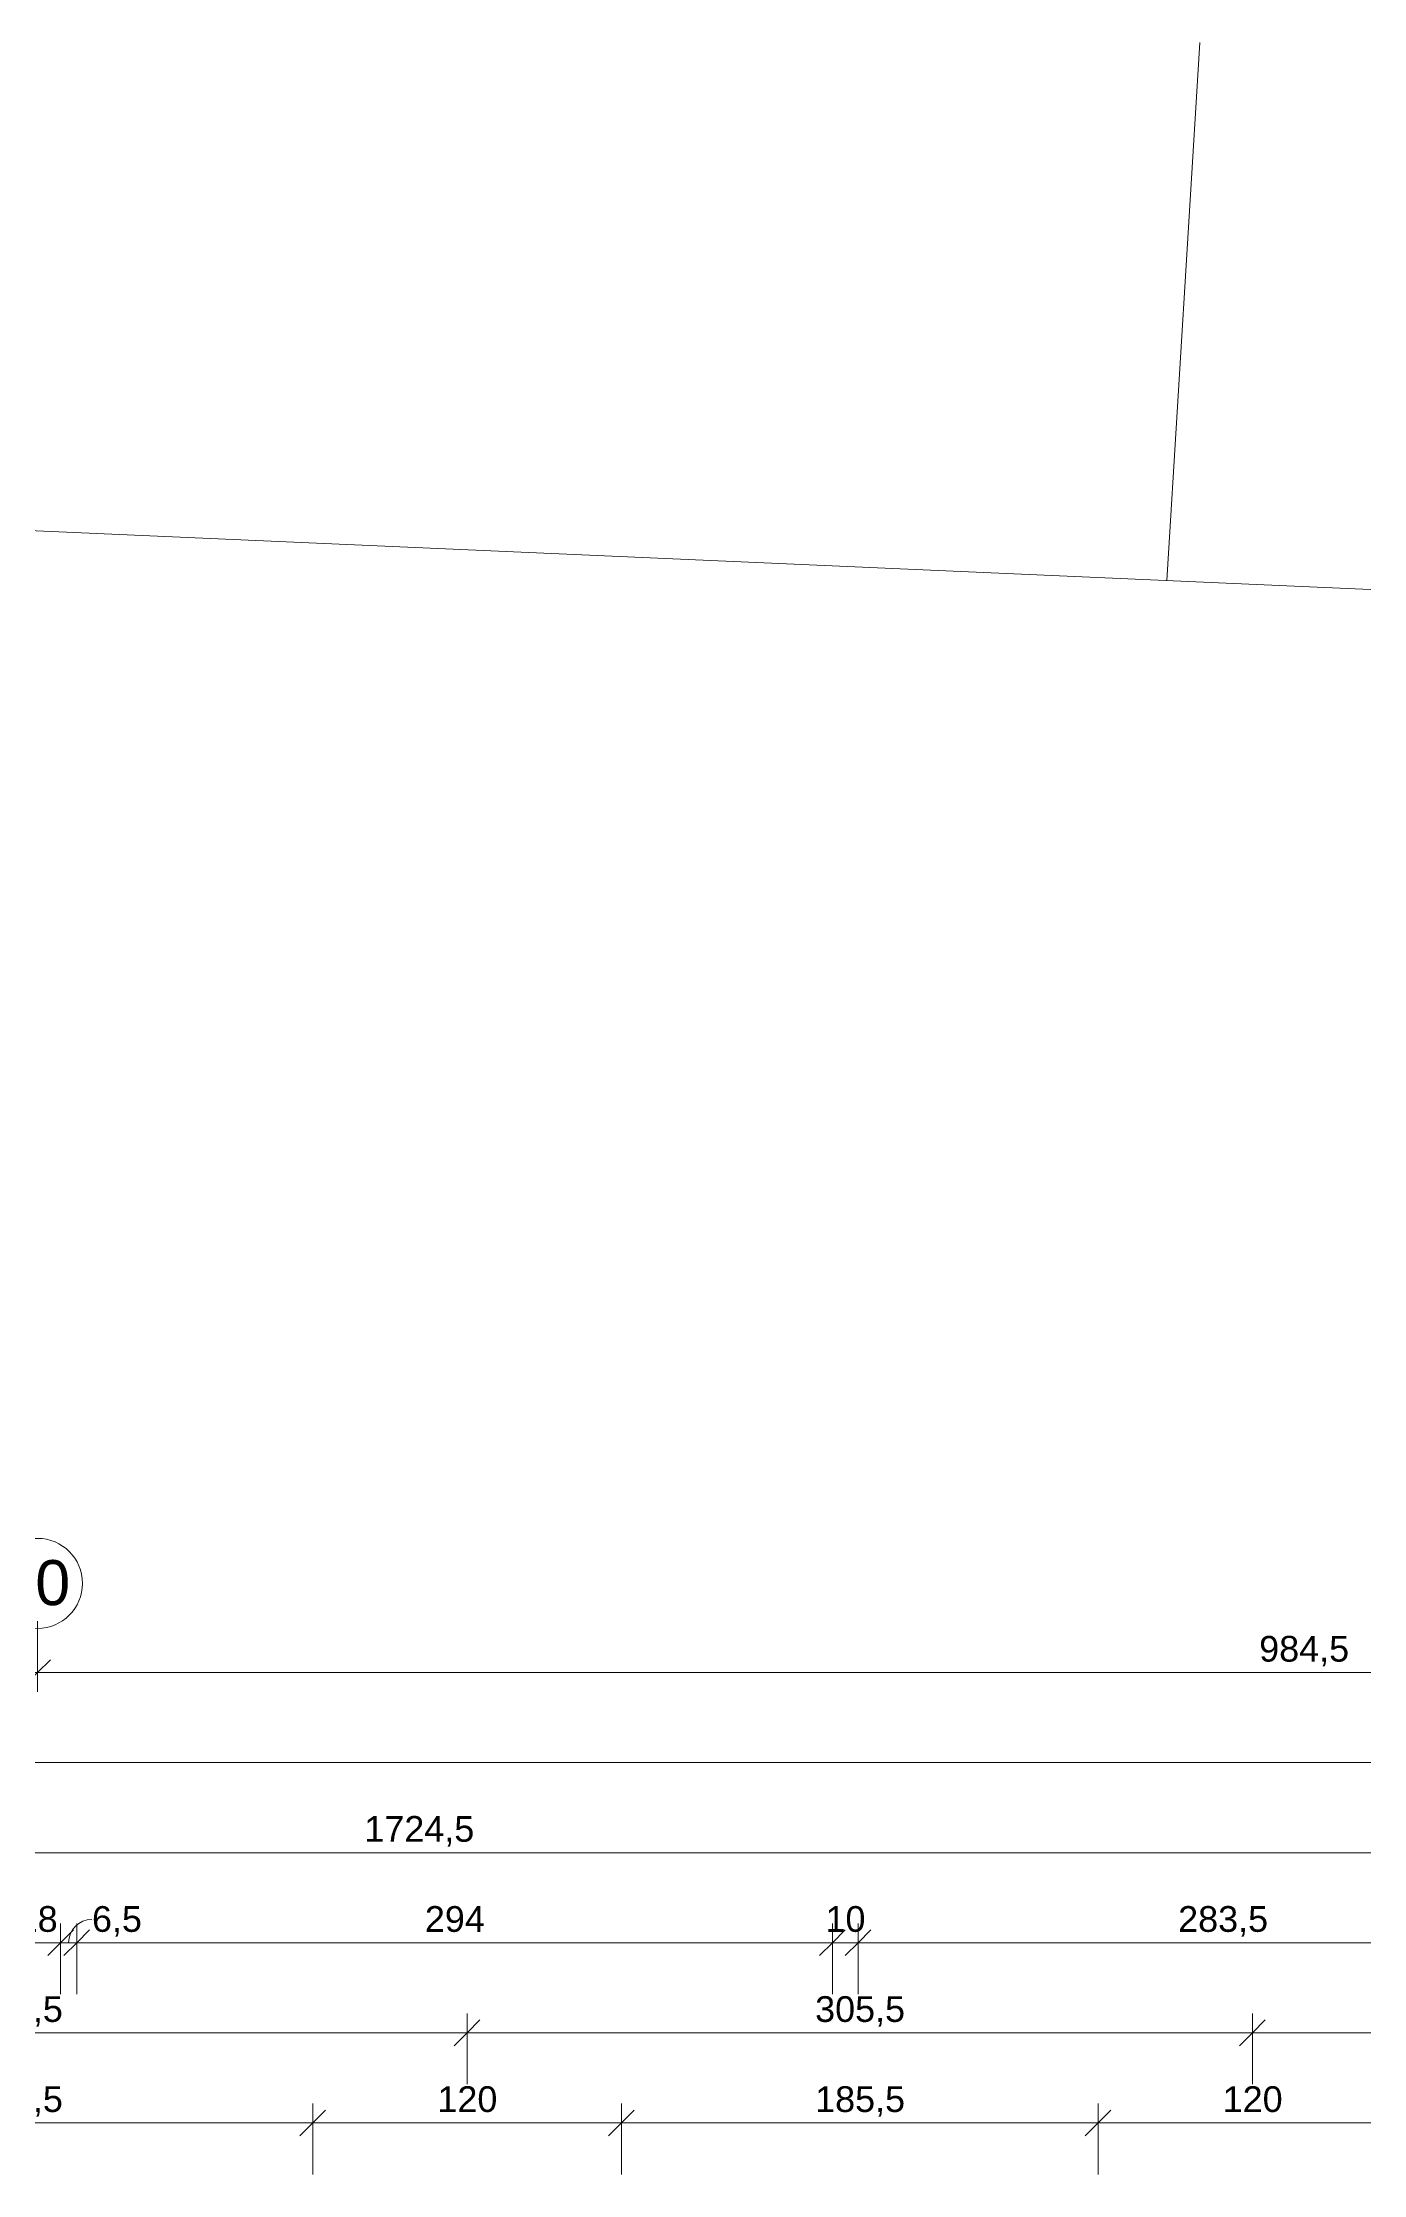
# Model space of a CAD drawing. Header units: metres. Extents: x 3.2 to 50, y 58.8 to 100.4.
# Drawn here: x 32.58 to 37.71, y 92.11 to 100.39 of the extents above; entities that cross this region are included whole.
import ezdxf

# ---------------------------------------------------------------- set-up
doc = ezdxf.new("R2010")
doc.units = ezdxf.units.M
for name, color, linetype, lineweight in [('A_2D', 7, 'Continuous', 13), ('A_Bemassung-50_', 4, 'Continuous', 9), ('A_Bemassung_', 4, 'Continuous', 9), ('A_Beschriftung_', 7, 'Continuous', 9)]:
    doc.layers.add(name, color=color, linetype=linetype, lineweight=lineweight)
doc.styles.add('Arial_1', font='arial.ttf', dxfattribs={"height": 0.175})
doc.styles.add('Arial_5', font='arial.ttf', dxfattribs={"height": 0.1})
doc.dimstyles.new('WGA-Bemaßung', dxfattribs={"dimscale": 0.3048, "dimtxt": 0.102026, "dimasz": 0.328084, "dimexe": 0.246063, "dimexo": 0.0625, "dimgap": 0.04101, "dimtad": 1, "dimdec": 1, "dimlfac": 100, "dimrnd": 0.5, "dimdsep": 46, "dimtxsty": 'Arial_5', "dimblk1": 'OBLIQUE', "dimblk2": 'OBLIQUE', "dimsah": 1, "dimcen": 0.09, "dimdle": 0.246063, "dimazin": 2, "dimtfac": 1, "dimtdec": 4, "dimtix": 1, "dimtmove": 0, "dimatfit": 3, "dimfxl": 0.656168, "dimfxlon": 1, "dimtvp": 1, "dimtolj": 1, "dimtzin": 0, "dimarcsym": 2})
doc.dimstyles.new('WGA-Bemaßung_2', dxfattribs={"dimscale": 0.3048, "dimtxt": 0.102026, "dimasz": 0.328084, "dimexe": 0.246063, "dimexo": 0.0625, "dimgap": 0.04101, "dimtad": 1, "dimdec": 1, "dimlfac": 100, "dimrnd": 0.5, "dimdsep": 46, "dimtxsty": 'Arial_5', "dimblk1": 'OBLIQUE', "dimblk2": 'OBLIQUE', "dimsah": 1, "dimcen": 0.09, "dimdle": 0.246063, "dimazin": 2, "dimtfac": 1, "dimtdec": 4, "dimtix": 1, "dimtmove": 1, "dimatfit": 3, "dimfxl": 0.656168, "dimfxlon": 1, "dimtvp": 1, "dimtolj": 1, "dimtzin": 0, "dimarcsym": 2})
doc.dimstyles.new('WGA-Bemaßung_3', dxfattribs={"dimscale": 0.3048, "dimtxt": 0.102026, "dimasz": 0.328084, "dimexe": 0.246063, "dimexo": 0.0625, "dimgap": 0.04101, "dimtad": 1, "dimdec": 1, "dimlfac": 100, "dimrnd": 0.5, "dimdsep": 46, "dimtxsty": 'Arial_5', "dimblk1": 'OBLIQUE', "dimblk2": 'OBLIQUE', "dimsah": 1, "dimcen": 0.09, "dimdle": 0.246063, "dimazin": 2, "dimtfac": 1, "dimtdec": 4, "dimtix": 1, "dimtmove": 0, "dimatfit": 3, "dimfxl": 0.656168, "dimfxlon": 1, "dimtvp": 1, "dimtolj": 1, "dimtzin": 0, "dimarcsym": 2})

# ---------------------------------------------------------------- blocks, each defined once
blk = doc.blocks.new('Raster - BS_Achse-112124-263_PP_01OG_BT1')
at = {"layer": 'A_Beschriftung_'}
blk.add_circle((0, 0), 0.0035, dxfattribs=at)
blk = doc.blocks.new('DIMBLOCK6-263_PP_01OG_BT1')
at = {"layer": 'A_Bemassung-50_', "transparency": 16777216}
for p, q in [((28.9127, 94.0581), (28.9127, 94.2581)), ((32.5577, 94.0581), (32.5577, 94.2581)), ((28.9127, 94.0581), (32.5577, 94.0581)), ((28.9127, 94.0581), (28.9127, 93.9831)), ((32.5577, 94.0581), (32.5577, 93.9831))]:
    blk.add_line(p, q, dxfattribs=at)
at = {"layer": 'A_Bemassung-50_', "lineweight": 35, "transparency": 16777216}
for p, q in [((28.9127, 94.0581), (28.9627, 94.1081)), ((32.5577, 94.0581), (32.6077, 94.1081)), ((28.9127, 94.0581), (28.8627, 94.0081)), ((32.5577, 94.0581), (32.5077, 94.0081))]:
    blk.add_line(p, q, dxfattribs=at)
at = {"layer": 'A_Bemassung-50_', "color": 0, "transparency": 16777216, "insert": (30.5617, 94.2005), "char_height": 0.1, "width": 0.416266, "attachment_point": 1, "line_spacing_factor": 0.941778, "style": 'Arial_5'}
blk.add_mtext('364,5', dxfattribs=at)
blk = doc.blocks.new('_Oblique')
at = {"color": 0, "linetype": 'ByBlock', "lineweight": -2}
blk.add_line((-0.5, -0.5), (0.5, 0.5), dxfattribs=at)
blk = doc.blocks.new('DIMBLOCK7-263_PP_01OG_BT1')
at = {"layer": 'A_Bemassung-50_', "transparency": 16777216}
for p, q in [((32.5577, 94.0581), (32.5577, 94.2581)), ((42.4027, 94.0581), (42.4027, 94.2581)), ((32.5577, 94.0581), (42.4027, 94.0581)), ((32.5577, 94.0581), (32.5577, 93.9831)), ((42.4027, 94.0581), (42.4027, 93.9831))]:
    blk.add_line(p, q, dxfattribs=at)
at = {"layer": 'A_Bemassung-50_', "lineweight": 35, "transparency": 16777216}
for p, q in [((32.5577, 94.0581), (32.6077, 94.1081)), ((42.4027, 94.0581), (42.4527, 94.1081)), ((32.5577, 94.0581), (32.5077, 94.0081)), ((42.4027, 94.0581), (42.3527, 94.0081))]:
    blk.add_line(p, q, dxfattribs=at)
at = {"layer": 'A_Bemassung-50_', "color": 0, "transparency": 16777216, "insert": (37.3067, 94.2005), "char_height": 0.1, "width": 0.416266, "attachment_point": 1, "line_spacing_factor": 0.941778, "style": 'Arial_5'}
blk.add_mtext('984,5', dxfattribs=at)
blk = doc.blocks.new('DIMBLOCK11-263_PP_01OG_BT1')
at = {"layer": 'A_Bemassung-50_', "lineweight": 35, "transparency": 16777216}
for p, q in [((25.4177, 93.3581), (25.3677, 93.3081)), ((25.4177, 93.3581), (25.4677, 93.4081)), ((42.6627, 93.3581), (42.6127, 93.3081)), ((42.6627, 93.3581), (42.7127, 93.4081))]:
    blk.add_line(p, q, dxfattribs=at)
at = {"layer": 'A_Bemassung-50_', "transparency": 16777216}
for p, q in [((25.4177, 93.3581), (25.4177, 93.4331)), ((25.4177, 93.3581), (42.7377, 93.3581)), ((25.4177, 93.3581), (25.4177, 93.1581)), ((42.6627, 93.3581), (42.6627, 93.4331)), ((42.6627, 93.3581), (42.6627, 93.1581))]:
    blk.add_line(p, q, dxfattribs=at)
at = {"layer": 'A_Bemassung-50_', "color": 0, "transparency": 16777216, "insert": (33.8283, 93.5005), "char_height": 0.1, "width": 0.50856, "attachment_point": 1, "line_spacing_factor": 0.941778, "style": 'Arial_5'}
blk.add_mtext('1724,5', dxfattribs=at)
blk = doc.blocks.new('DIMBLOCK24-263_PP_01OG_BT1')
at = {"layer": 'A_Bemassung-50_', "transparency": 16777216}
for p, q in [((7.6627, 93.7081), (7.6627, 93.7831)), ((42.6627, 93.7081), (42.6627, 93.7831)), ((7.5877, 93.7081), (42.7377, 93.7081)), ((7.6627, 93.7081), (7.6627, 93.5081)), ((42.6627, 93.7081), (42.6627, 93.5081))]:
    blk.add_line(p, q, dxfattribs=at)
at = {"layer": 'A_Bemassung-50_', "lineweight": 35, "transparency": 16777216}
for p, q in [((7.6627, 93.7081), (7.6127, 93.6581)), ((7.6627, 93.7081), (7.7127, 93.7581)), ((42.6627, 93.7081), (42.6127, 93.6581)), ((42.6627, 93.7081), (42.7127, 93.7581))]:
    blk.add_line(p, q, dxfattribs=at)
at = {"layer": 'A_Bemassung-50_', "color": 0, "transparency": 16777216, "insert": (25.0088, 93.8505), "char_height": 0.1, "width": 0.369177, "attachment_point": 1, "line_spacing_factor": 0.941778, "style": 'Arial_5'}
blk.add_mtext('3500', dxfattribs=at)
blk = doc.blocks.new('DIMBLOCK53-263_PP_01OG_BT1')
at = {"layer": 'A_Bemassung-50_', "transparency": 16777216}
for p, q in [((30.7327, 92.6581), (30.7327, 92.7331)), ((34.2277, 92.6581), (34.2277, 92.7331)), ((30.7327, 92.6581), (34.2277, 92.6581)), ((30.7327, 92.6581), (30.7327, 92.4581)), ((34.2277, 92.6581), (34.2277, 92.4581))]:
    blk.add_line(p, q, dxfattribs=at)
at = {"layer": 'A_Bemassung-50_', "lineweight": 35, "transparency": 16777216}
for p, q in [((30.7327, 92.6581), (30.7827, 92.7081)), ((34.2277, 92.6581), (34.2777, 92.7081)), ((30.7327, 92.6581), (30.6827, 92.6081)), ((34.2277, 92.6581), (34.1777, 92.6081))]:
    blk.add_line(p, q, dxfattribs=at)
at = {"layer": 'A_Bemassung-50_', "color": 0, "transparency": 16777216, "insert": (32.3067, 92.8005), "char_height": 0.1, "width": 0.416266, "attachment_point": 1, "line_spacing_factor": 0.941778, "style": 'Arial_5'}
blk.add_mtext('349,5', dxfattribs=at)
blk = doc.blocks.new('DIMBLOCK54-263_PP_01OG_BT1')
at = {"layer": 'A_Bemassung-50_', "transparency": 16777216}
for p, q in [((34.2277, 92.6581), (34.2277, 92.7331)), ((37.2802, 92.6581), (37.2802, 92.7331)), ((34.2277, 92.6581), (37.2802, 92.6581)), ((34.2277, 92.6581), (34.2277, 92.4581)), ((37.2802, 92.6581), (37.2802, 92.4581))]:
    blk.add_line(p, q, dxfattribs=at)
at = {"layer": 'A_Bemassung-50_', "lineweight": 35, "transparency": 16777216}
for p, q in [((34.2277, 92.6581), (34.2777, 92.7081)), ((37.2802, 92.6581), (37.3302, 92.7081)), ((34.2277, 92.6581), (34.1777, 92.6081)), ((37.2802, 92.6581), (37.2302, 92.6081))]:
    blk.add_line(p, q, dxfattribs=at)
at = {"layer": 'A_Bemassung-50_', "color": 0, "transparency": 16777216, "insert": (35.5805, 92.8005), "char_height": 0.1, "width": 0.416266, "attachment_point": 1, "line_spacing_factor": 0.941778, "style": 'Arial_5'}
blk.add_mtext('305,5', dxfattribs=at)
blk = doc.blocks.new('DIMBLOCK55-263_PP_01OG_BT1')
at = {"layer": 'A_Bemassung-50_', "transparency": 16777216}
for p, q in [((37.2802, 92.6581), (37.2802, 92.7331)), ((40.7702, 92.6581), (40.7702, 92.7331)), ((37.2802, 92.6581), (40.7702, 92.6581)), ((37.2802, 92.6581), (37.2802, 92.4581)), ((40.7702, 92.6581), (40.7702, 92.4581))]:
    blk.add_line(p, q, dxfattribs=at)
at = {"layer": 'A_Bemassung-50_', "lineweight": 35, "transparency": 16777216}
for p, q in [((37.2802, 92.6581), (37.3302, 92.7081)), ((40.7702, 92.6581), (40.8202, 92.7081)), ((37.2802, 92.6581), (37.2302, 92.6081)), ((40.7702, 92.6581), (40.7202, 92.6081))]:
    blk.add_line(p, q, dxfattribs=at)
at = {"layer": 'A_Bemassung-50_', "color": 0, "transparency": 16777216, "insert": (38.9098, 92.8005), "char_height": 0.1, "width": 0.276883, "attachment_point": 1, "line_spacing_factor": 0.941778, "style": 'Arial_5'}
blk.add_mtext('349', dxfattribs=at)
blk = doc.blocks.new('DIMBLOCK241-263_PP_01OG_BT1')
at = {"layer": 'A_Bemassung-50_', "transparency": 16777216}
for p, q in [((31.3327, 92.3081), (31.3327, 92.3831)), ((33.6277, 92.3081), (33.6277, 92.3831)), ((31.3327, 92.3081), (33.6277, 92.3081)), ((31.3327, 92.3081), (31.3327, 92.1081)), ((33.6277, 92.3081), (33.6277, 92.1081))]:
    blk.add_line(p, q, dxfattribs=at)
at = {"layer": 'A_Bemassung-50_', "lineweight": 35, "transparency": 16777216}
for p, q in [((31.3327, 92.3081), (31.2827, 92.2581)), ((31.3327, 92.3081), (31.3827, 92.3581)), ((33.6277, 92.3081), (33.5777, 92.2581)), ((33.6277, 92.3081), (33.6777, 92.3581))]:
    blk.add_line(p, q, dxfattribs=at)
at = {"layer": 'A_Bemassung-50_', "color": 0, "transparency": 16777216, "insert": (32.3067, 92.4505), "char_height": 0.1, "width": 0.416266, "attachment_point": 1, "line_spacing_factor": 0.941778, "style": 'Arial_5'}
blk.add_mtext('229,5', dxfattribs=at)
blk = doc.blocks.new('DIMBLOCK242-263_PP_01OG_BT1')
at = {"layer": 'A_Bemassung-50_', "transparency": 16777216}
for p, q in [((33.6277, 92.3081), (33.6277, 92.3831)), ((34.8277, 92.3081), (34.8277, 92.3831)), ((33.6277, 92.3081), (34.8277, 92.3081)), ((33.6277, 92.3081), (33.6277, 92.1081)), ((34.8277, 92.3081), (34.8277, 92.1081))]:
    blk.add_line(p, q, dxfattribs=at)
at = {"layer": 'A_Bemassung-50_', "lineweight": 35, "transparency": 16777216}
for p, q in [((33.6277, 92.3081), (33.5777, 92.2581)), ((33.6277, 92.3081), (33.6777, 92.3581)), ((34.8277, 92.3081), (34.7777, 92.2581)), ((34.8277, 92.3081), (34.8777, 92.3581))]:
    blk.add_line(p, q, dxfattribs=at)
at = {"layer": 'A_Bemassung-50_', "color": 0, "transparency": 16777216, "insert": (34.1123, 92.4505), "char_height": 0.1, "width": 0.276883, "attachment_point": 1, "line_spacing_factor": 0.941778, "style": 'Arial_5'}
blk.add_mtext('120', dxfattribs=at)
blk = doc.blocks.new('DIMBLOCK243-263_PP_01OG_BT1')
at = {"layer": 'A_Bemassung-50_', "transparency": 16777216}
for p, q in [((34.8277, 92.3081), (34.8277, 92.3831)), ((36.6802, 92.3081), (36.6802, 92.3831)), ((34.8277, 92.3081), (36.6802, 92.3081)), ((34.8277, 92.3081), (34.8277, 92.1081)), ((36.6802, 92.3081), (36.6802, 92.1081))]:
    blk.add_line(p, q, dxfattribs=at)
at = {"layer": 'A_Bemassung-50_', "lineweight": 35, "transparency": 16777216}
for p, q in [((34.8277, 92.3081), (34.7777, 92.2581)), ((34.8277, 92.3081), (34.8777, 92.3581)), ((36.6802, 92.3081), (36.6302, 92.2581)), ((36.6802, 92.3081), (36.7302, 92.3581))]:
    blk.add_line(p, q, dxfattribs=at)
at = {"layer": 'A_Bemassung-50_', "color": 0, "transparency": 16777216, "insert": (35.5805, 92.4505), "char_height": 0.1, "width": 0.416266, "attachment_point": 1, "line_spacing_factor": 0.941778, "style": 'Arial_5'}
blk.add_mtext('185,5', dxfattribs=at)
blk = doc.blocks.new('DIMBLOCK244-263_PP_01OG_BT1')
at = {"layer": 'A_Bemassung-50_', "transparency": 16777216}
for p, q in [((36.6802, 92.3081), (36.6802, 92.3831)), ((37.8802, 92.3081), (37.8802, 92.3831)), ((36.6802, 92.3081), (37.8802, 92.3081)), ((36.6802, 92.3081), (36.6802, 92.1081)), ((37.8802, 92.3081), (37.8802, 92.1081))]:
    blk.add_line(p, q, dxfattribs=at)
at = {"layer": 'A_Bemassung-50_', "lineweight": 35, "transparency": 16777216}
for p, q in [((36.6802, 92.3081), (36.6302, 92.2581)), ((36.6802, 92.3081), (36.7302, 92.3581)), ((37.8802, 92.3081), (37.8302, 92.2581)), ((37.8802, 92.3081), (37.9302, 92.3581))]:
    blk.add_line(p, q, dxfattribs=at)
at = {"layer": 'A_Bemassung-50_', "color": 0, "transparency": 16777216, "insert": (37.1648, 92.4505), "char_height": 0.1, "width": 0.276883, "attachment_point": 1, "line_spacing_factor": 0.941778, "style": 'Arial_5'}
blk.add_mtext('120', dxfattribs=at)
blk = doc.blocks.new('DIMBLOCK537-263_PP_01OG_BT1')
at = {"layer": 'A_Bemassung-50_', "transparency": 16777216}
for p, q in [((32.4677, 93.0081), (32.4677, 93.0831)), ((32.6477, 93.0081), (32.6477, 93.0831)), ((32.4677, 93.0081), (32.6477, 93.0081)), ((32.4677, 93.0081), (32.4677, 92.8081)), ((32.6477, 93.0081), (32.6477, 92.8081))]:
    blk.add_line(p, q, dxfattribs=at)
at = {"layer": 'A_Bemassung-50_', "lineweight": 35, "transparency": 16777216}
for p, q in [((32.4677, 93.0081), (32.5177, 93.0581)), ((32.6477, 93.0081), (32.6977, 93.0581)), ((32.4677, 93.0081), (32.4177, 92.9581)), ((32.6477, 93.0081), (32.5977, 92.9581))]:
    blk.add_line(p, q, dxfattribs=at)
at = {"layer": 'A_Bemassung-50_', "color": 0, "transparency": 16777216, "insert": (32.4808, 93.1505), "char_height": 0.1, "width": 0.184588, "attachment_point": 1, "line_spacing_factor": 0.941778, "style": 'Arial_5'}
blk.add_mtext('18', dxfattribs=at)
blk = doc.blocks.new('DIMBLOCK538-263_PP_01OG_BT1')
at = {"layer": 'A_Bemassung-50_', "transparency": 16777216}
for p, q in [((32.6477, 93.0081), (32.6477, 93.0831)), ((32.7102, 93.0081), (32.7102, 93.0831)), ((32.6477, 93.0081), (32.7102, 93.0081)), ((32.6477, 93.0081), (32.6477, 92.8081)), ((32.7102, 93.0081), (32.7102, 92.8081))]:
    blk.add_line(p, q, dxfattribs=at)
at = {"layer": 'A_Bemassung-50_', "lineweight": 35, "transparency": 16777216}
for p, q in [((32.6477, 93.0081), (32.6977, 93.0581)), ((32.7102, 93.0081), (32.7602, 93.0581)), ((32.6477, 93.0081), (32.5977, 92.9581)), ((32.7102, 93.0081), (32.6602, 92.9581))]:
    blk.add_line(p, q, dxfattribs=at)
at = {"layer": 'A_Bemassung-50_', "transparency": 16777216}
blk.add_ellipse((32.7695, 93.0081), major_axis=(0, 0.091), ratio=0.995997, start_param=0, end_param=1.570796, dxfattribs=at)
at = {"layer": 'A_Bemassung-50_', "color": 0, "transparency": 16777216, "insert": (32.7695, 93.1505), "char_height": 0.1, "width": 0.231677, "attachment_point": 1, "line_spacing_factor": 0.941778, "style": 'Arial_5'}
blk.add_mtext('6,5', dxfattribs=at)
blk = doc.blocks.new('DIMBLOCK539-263_PP_01OG_BT1')
at = {"layer": 'A_Bemassung-50_', "transparency": 16777216}
for p, q in [((32.7102, 93.0081), (32.7102, 93.0831)), ((35.6477, 93.0081), (35.6477, 93.0831)), ((32.7102, 93.0081), (35.6477, 93.0081)), ((32.7102, 93.0081), (32.7102, 92.8081)), ((35.6477, 93.0081), (35.6477, 92.8081))]:
    blk.add_line(p, q, dxfattribs=at)
at = {"layer": 'A_Bemassung-50_', "lineweight": 35, "transparency": 16777216}
for p, q in [((32.7102, 93.0081), (32.7602, 93.0581)), ((35.6477, 93.0081), (35.6977, 93.0581)), ((32.7102, 93.0081), (32.6602, 92.9581)), ((35.6477, 93.0081), (35.5977, 92.9581))]:
    blk.add_line(p, q, dxfattribs=at)
at = {"layer": 'A_Bemassung-50_', "color": 0, "transparency": 16777216, "insert": (34.0636, 93.1505), "char_height": 0.1, "width": 0.276883, "attachment_point": 1, "line_spacing_factor": 0.941778, "style": 'Arial_5'}
blk.add_mtext('294', dxfattribs=at)
blk = doc.blocks.new('DIMBLOCK540-263_PP_01OG_BT1')
at = {"layer": 'A_Bemassung-50_', "transparency": 16777216}
for p, q in [((35.6477, 93.0081), (35.6477, 93.0831)), ((35.7477, 93.0081), (35.7477, 93.0831)), ((35.6477, 93.0081), (35.7477, 93.0081)), ((35.6477, 93.0081), (35.6477, 92.8081)), ((35.7477, 93.0081), (35.7477, 92.8081))]:
    blk.add_line(p, q, dxfattribs=at)
at = {"layer": 'A_Bemassung-50_', "lineweight": 35, "transparency": 16777216}
for p, q in [((35.6477, 93.0081), (35.6977, 93.0581)), ((35.7477, 93.0081), (35.7977, 93.0581)), ((35.6477, 93.0081), (35.5977, 92.9581)), ((35.7477, 93.0081), (35.6977, 92.9581))]:
    blk.add_line(p, q, dxfattribs=at)
at = {"layer": 'A_Bemassung-50_', "color": 0, "transparency": 16777216, "insert": (35.6208, 93.1505), "char_height": 0.1, "width": 0.184588, "attachment_point": 1, "line_spacing_factor": 0.941778, "style": 'Arial_5'}
blk.add_mtext('10', dxfattribs=at)
blk = doc.blocks.new('DIMBLOCK541-263_PP_01OG_BT1')
at = {"layer": 'A_Bemassung-50_', "transparency": 16777216}
for p, q in [((35.7477, 93.0081), (35.7477, 93.0831)), ((38.5827, 93.0081), (38.5827, 93.0831)), ((35.7477, 93.0081), (38.5827, 93.0081)), ((35.7477, 93.0081), (35.7477, 92.8081)), ((38.5827, 93.0081), (38.5827, 92.8081))]:
    blk.add_line(p, q, dxfattribs=at)
at = {"layer": 'A_Bemassung-50_', "lineweight": 35, "transparency": 16777216}
for p, q in [((35.7477, 93.0081), (35.7977, 93.0581)), ((38.5827, 93.0081), (38.6327, 93.0581)), ((35.7477, 93.0081), (35.6977, 92.9581)), ((38.5827, 93.0081), (38.5327, 92.9581))]:
    blk.add_line(p, q, dxfattribs=at)
at = {"layer": 'A_Bemassung-50_', "color": 0, "transparency": 16777216, "insert": (36.9917, 93.1505), "char_height": 0.1, "width": 0.416266, "attachment_point": 1, "line_spacing_factor": 0.941778, "style": 'Arial_5'}
blk.add_mtext('283,5', dxfattribs=at)

msp = doc.modelspace()

# ---------------------------------------------------------------- linework, layer by layer
at = {"layer": 'A_2D', "lineweight": 5}
msp.add_line((37.0762, 100.3916), (36.9473, 98.3015), dxfattribs=at)
at = {"layer": 'A_2D', "lineweight": 18}
msp.add_line((48.514, 97.7921), (19.0083, 99.0917), dxfattribs=at)

# ---------------------------------------------------------------- block references
at = {"layer": 'A_Beschriftung_', "xscale": 49.99999999999998, "yscale": 49.99999999999998, "zscale": 49.99999999999998, "rotation": 180}
msp.add_blockref('Raster - BS_Achse-112124-263_PP_01OG_BT1', (32.5577, 94.4046), dxfattribs=at)

# ---------------------------------------------------------------- texts
at = {"layer": 'A_Beschriftung_', "insert": (32.4131, 94.4949), "char_height": 0.175, "width": 0.336709, "attachment_point": 1, "style": 'Arial_1'}
msp.add_mtext('10', dxfattribs=at)

# ---------------------------------------------------------------- dimensions: what is measured, and where the dimension line sits
at = {"layer": 'A_Bemassung_'}
for base, p1, p2, dimstyle, override, picture, middle in [((32.5577, 94.0581), (28.9127, 94.2581), (32.5577, 94.2581), 'WGA-Bemaßung', {"dimpost": '<>', "dimfxl": 3.645}, 'DIMBLOCK6-263_PP_01OG_BT1', (30.7352, 94.1217)), ((42.4027, 94.0581), (32.5577, 94.2581), (42.4027, 94.2581), 'WGA-Bemaßung', {"dimpost": '<>', "dimfxl": 9.845}, 'DIMBLOCK7-263_PP_01OG_BT1', (37.4802, 94.1217)), ((42.6627, 93.7081), (7.6627, 93.5081), (42.6627, 93.5081), 'WGA-Bemaßung', {"dimpost": '<>', "dimfxl": 35}, 'DIMBLOCK24-263_PP_01OG_BT1', (25.1627, 93.7717)), ((42.6627, 93.3581), (25.4177, 93.1581), (42.6627, 93.1581), 'WGA-Bemaßung', {"dimpost": '<>', "dimfxl": 17.245}, 'DIMBLOCK11-263_PP_01OG_BT1', (34.0402, 93.4217)), ((32.6477, 93.0081), (32.4677, 92.8081), (32.6477, 92.8081), 'WGA-Bemaßung_3', {"dimpost": '<>', "dimfxl": 0.18}, 'DIMBLOCK537-263_PP_01OG_BT1', (32.5577, 93.0717)), ((35.6476682485, 93.0081348353), (32.7101682485, 92.8081348353), (35.6476682485, 92.8081348353), 'WGA-Bemaßung_3', {"dimpost": '<>', "dimfxl": 2.9375}, 'DIMBLOCK539-263_PP_01OG_BT1', (34.1789182485, 93.0716921344)), ((35.7477, 93.0081), (35.6477, 92.8081), (35.7477, 92.8081), 'WGA-Bemaßung_3', {"dimpost": '<>', "dimfxl": 0.1}, 'DIMBLOCK540-263_PP_01OG_BT1', (35.6977, 93.0717)), ((38.5827, 93.0081), (35.7477, 92.8081), (38.5827, 92.8081), 'WGA-Bemaßung_3', {"dimpost": '<>', "dimfxl": 2.835}, 'DIMBLOCK541-263_PP_01OG_BT1', (37.1652, 93.0717)), ((34.2277, 92.6581), (30.7327, 92.4581), (34.2277, 92.4581), 'WGA-Bemaßung', {"dimpost": '<>', "dimfxl": 3.495}, 'DIMBLOCK53-263_PP_01OG_BT1', (32.4802, 92.7217)), ((37.2801682485, 92.6581348353), (34.2276682485, 92.4581348353), (37.2801682485, 92.4581348353), 'WGA-Bemaßung', {"dimpost": '<>', "dimfxl": 3.0525}, 'DIMBLOCK54-263_PP_01OG_BT1', (35.7539182485, 92.7217262408)), ((40.7702, 92.6581), (37.2802, 92.4581), (40.7702, 92.4581), 'WGA-Bemaßung', {"dimpost": '<>', "dimfxl": 3.49}, 'DIMBLOCK55-263_PP_01OG_BT1', (39.0252, 92.7217)), ((33.6277, 92.3081), (31.3327, 92.1081), (33.6277, 92.1081), 'WGA-Bemaßung', {"dimpost": '<>', "dimfxl": 2.295}, 'DIMBLOCK241-263_PP_01OG_BT1', (32.4802, 92.3717)), ((34.8277, 92.3081), (33.6277, 92.1081), (34.8277, 92.1081), 'WGA-Bemaßung', {"dimpost": '<>', "dimfxl": 1.2}, 'DIMBLOCK242-263_PP_01OG_BT1', (34.2277, 92.3717)), ((36.6801682485, 92.3081348353), (34.8276682485, 92.1081348353), (36.6801682485, 92.1081348353), 'WGA-Bemaßung', {"dimpost": '<>', "dimfxl": 1.8525}, 'DIMBLOCK243-263_PP_01OG_BT1', (35.7539182485, 92.3716921344)), ((37.8802, 92.3081), (36.6802, 92.1081), (37.8802, 92.1081), 'WGA-Bemaßung', {"dimpost": '<>', "dimfxl": 1.2}, 'DIMBLOCK244-263_PP_01OG_BT1', (37.2802, 92.3717))]:
    dim = msp.add_linear_dim(base=base, p1=p1, p2=p2, dimstyle=dimstyle, override=override, dxfattribs=at)
    dim.commit()
    dim.dimension.update_dxf_attribs({"geometry": picture, "text_midpoint": middle})
dim = msp.add_linear_dim(base=(32.7101682485, 93.0081348353), p1=(32.6476682485, 92.8081348353), p2=(32.7101682485, 92.8081348353), dimstyle='WGA-Bemaßung_2', override={"dimpost": '<>', "dimfxl": 0.0625}, dxfattribs=at)
dim.commit()
dim.dimension.update_dxf_attribs({"geometry": 'DIMBLOCK538-263_PP_01OG_BT1', "text_midpoint": (32.8853742097, 93.0837911357), "dimtype": 160})

doc.saveas('drawing.dxf')
